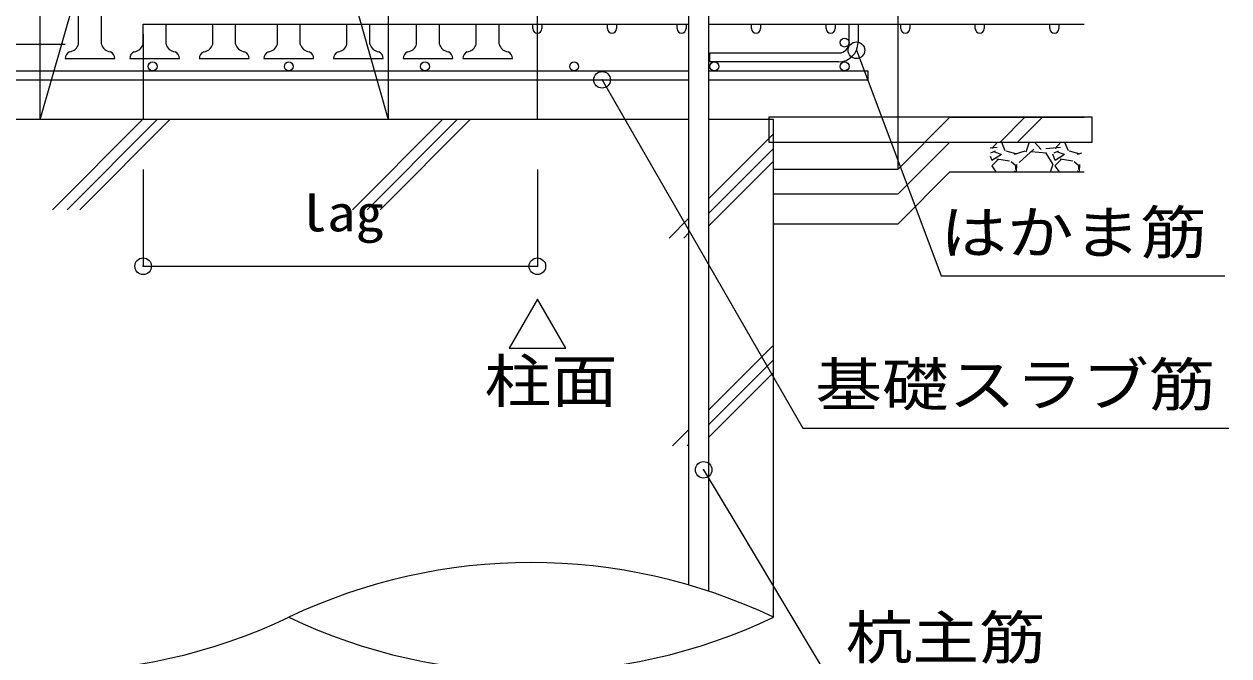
# Model space of a CAD drawing. Units: millimetres, scale not verified. Extents: x -890 to 863, y -296 to 296.
# Drawn here: x 692.5 to 765.2, y -247.1 to -209 of the extents above; entities that cross this region are included whole.
import ezdxf
from ezdxf.enums import TextEntityAlignment as Align

# ---------------------------------------------------------------- set-up
doc = ezdxf.new("R2010")
doc.units = ezdxf.units.MM
doc.header["$LTSCALE"] = 2
doc.header["$PDMODE"] = 32
doc.header["$PDSIZE"] = 1
for name, color, linetype, lineweight in [('0-C__1-9__0-0_', 7, 'Continuous', 18), ('1-1__1-1__0-2_MOJI', 7, 'Continuous', 18), ('1-4__1-4__0-a_LINE1', 7, 'Continuous', 18)]:
    doc.layers.add(name, color=color, linetype=linetype, lineweight=lineweight)
doc.styles.add('ＭＳ ゴシック', font='')
doc.styles.get('ＭＳ ゴシック').set_extended_font_data('MS Gothic')

# ---------------------------------------------------------------- blocks, each defined once
blk = doc.blocks.new('CCURVE_ORG029')
at = {"layer": '0-C__1-9__0-0_'}
blk.add_lwpolyline([(1647.207, -510.019), (1627.707, -510.019), (1627.707, -511.519), (1647.207, -511.519)], close=True, dxfattribs=at)
blk = doc.blocks.new('FILL_AREA_132_')
at = {"layer": '1-4__1-4__0-a_LINE1'}
for p, q in [((1641.653, -511.519), (1643.153, -510.019)), ((1641.653, -511.519), (1643.153, -510.019)), ((1642.714, -511.519), (1644.214, -510.019))]:
    blk.add_line(p, q, dxfattribs=at)
blk.add_blockref('CCURVE_ORG029', (0, 0), dxfattribs=at)
blk = doc.blocks.new('DIMENSION_134_')
at = {"layer": '1-1__1-1__0-2_MOJI'}
blk.add_lwpolyline([(1632.987, -505.982), (1634.396, -509.725), (1638.11, -519.591), (1655.227, -519.591)], dxfattribs=at)
blk.add_point((1632.987, -505.982), dxfattribs=at)
blk = doc.blocks.new('DIMENSION_135_')
at = {"layer": '1-1__1-1__0-2_MOJI'}
blk.add_lwpolyline([(1617.637, -507.769), (1619.638, -511.233), (1629.761, -528.763), (1655.466, -528.763)], dxfattribs=at)
blk.add_point((1617.637, -507.769), dxfattribs=at)
blk = doc.blocks.new('DIMENSION_136_')
at = {"layer": '1-1__1-1__0-2_MOJI'}
blk.add_lwpolyline([(1623.767, -531.282), (1625.822, -534.713), (1631.365, -543.967), (1644.303, -543.967)], dxfattribs=at)
blk.add_point((1623.767, -531.282), dxfattribs=at)

msp = doc.modelspace()

# ---------------------------------------------------------------- linework, layer by layer
at = {"layer": '0-C__1-9__0-0_'}
for p, q in [((695.767, -210.176), (695.767, -129.192)), ((697.147, -210.176), (697.147, -129.192)), ((693.457, -141.086), (714.457, -214.736)), ((693.457, -214.736), (714.457, -141.086)), ((723.457, -214.736), (723.457, -165.236)), ((745.207, -165.236), (745.207, -217.736)), ((732.607, -242.795), (732.607, -169.736)), ((733.807, -243.169), (733.807, -169.736)), ((699.667, -210.176), (699.667, -208.976)), ((699.667, -208.976), (732.607, -208.976)), ((701.047, -210.176), (701.047, -208.976)), ((703.867, -210.176), (703.867, -208.976)), ((705.247, -210.176), (705.247, -208.976)), ((707.767, -210.176), (707.767, -208.976)), ((709.147, -210.176), (709.147, -208.976)), ((711.967, -210.176), (711.967, -208.976)), ((713.347, -210.176), (713.347, -208.976)), ((716.167, -210.176), (716.167, -208.976)), ((717.547, -210.176), (717.547, -208.976)), ((719.767, -210.176), (719.767, -208.976)), ((721.147, -210.176), (721.147, -208.976)), ((723.187, -209.246), (723.187, -208.976)), ((723.727, -208.976), (723.727, -209.246)), ((727.687, -209.246), (727.687, -208.976)), ((728.227, -208.976), (728.227, -209.246)), ((731.887, -209.246), (731.887, -208.976)), ((732.427, -208.976), (732.427, -209.246)), ((733.807, -208.976), (756.457, -208.976)), ((736.387, -209.246), (736.387, -208.976)), ((736.927, -208.976), (736.927, -209.246)), ((740.887, -209.246), (740.887, -208.976)), ((741.427, -208.976), (741.427, -209.246)), ((742.267, -210.086), (742.267, -208.976)), ((742.807, -208.976), (742.807, -210.086)), ((745.387, -209.246), (745.387, -208.976)), ((745.927, -208.976), (745.927, -209.246)), ((749.887, -209.246), (749.887, -208.976)), ((750.427, -208.976), (750.427, -209.246)), ((754.387, -209.246), (754.387, -208.976)), ((754.927, -208.976), (754.927, -209.246)), ((699.667, -209.576), (699.667, -214.736)), ((668.107, -210.176), (694.957, -210.176)), ((694.957, -211.046), (697.957, -211.046)), ((698.857, -211.046), (701.857, -211.046)), ((703.057, -211.046), (706.057, -211.046)), ((706.957, -211.046), (709.957, -211.046)), ((711.157, -211.046), (714.157, -211.046)), ((715.357, -211.046), (718.357, -211.046)), ((718.957, -211.046), (721.957, -211.046)), ((684.307, -211.796), (732.607, -211.796)), ((684.307, -212.336), (732.607, -212.336)), ((733.807, -212.336), (743.407, -212.336)), ((732.607, -214.736), (684.307, -214.736)), ((694.19, -220.169), (699.624, -214.736)), ((695.074, -220.169), (700.508, -214.736)), ((695.853, -220.169), (701.286, -214.736)), ((712.308, -220.169), (717.741, -214.736)), ((713.192, -220.169), (718.625, -214.736)), ((713.97, -220.169), (719.403, -214.736)), ((745.207, -217.736), (748.357, -214.586)), ((748.357, -214.586), (756.457, -214.586)), ((733.807, -219.481), (737.707, -215.581)), ((733.807, -220.365), (737.707, -216.465)), ((748.357, -216.086), (745.207, -219.236)), ((748.357, -216.086), (756.457, -216.086)), ((751.208, -216.424), (750.782, -216.461)), ((751.079, -216.637), (750.812, -216.751)), ((751.229, -216.099), (750.886, -216.48)), ((751.459, -216.086), (751.677, -216.593)), ((751.47, -216.106), (751.479, -216.086)), ((751.734, -216.614), (752.382, -216.805)), ((752.248, -216.812), (752.896, -216.621)), ((753.409, -216.522), (752.532, -217.322)), ((752.947, -216.672), (753.138, -216.138)), ((753.423, -216.088), (753.424, -216.086)), ((753.862, -216.536), (753.449, -216.086)), ((755.018, -216.423), (754.142, -216.5)), ((754.889, -216.637), (754.622, -216.751)), ((755.039, -216.099), (754.696, -216.48)), ((755.269, -216.086), (755.486, -216.593)), ((755.28, -216.106), (755.289, -216.086)), ((755.544, -216.614), (756.192, -216.805)), ((733.807, -221.143), (737.707, -217.243)), ((750.782, -216.927), (750.881, -217.176)), ((751.26, -217.133), (750.879, -217.514)), ((750.886, -217.168), (751.457, -216.825)), ((751.451, -216.828), (750.994, -216.676)), ((751.955, -217.237), (751.193, -217.123)), ((752.353, -217.536), (752.048, -217.269)), ((754.175, -216.75), (753.261, -216.674)), ((754.575, -217.437), (754.156, -216.751)), ((754.432, -217.886), (754.59, -217.393)), ((754.539, -216.795), (754.691, -217.176)), ((755.07, -217.133), (754.689, -217.514)), ((754.696, -217.168), (755.267, -216.825)), ((755.261, -216.828), (754.804, -216.676)), ((755.765, -217.238), (755.003, -217.123)), ((756.163, -217.536), (755.858, -217.269)), ((756.058, -216.812), (756.309, -216.738)), ((745.207, -217.736), (737.707, -217.736)), ((745.207, -221.036), (748.357, -217.886)), ((748.357, -217.886), (756.457, -217.886)), ((750.88, -217.514), (751.128, -217.886)), ((752.25, -217.886), (752.284, -217.826)), ((752.327, -217.742), (752.327, -217.514)), ((752.366, -217.433), (752.345, -217.886)), ((754.69, -217.514), (754.938, -217.886)), ((756.06, -217.886), (756.093, -217.827)), ((756.137, -217.742), (756.137, -217.514)), ((756.176, -217.433), (756.155, -217.886)), ((745.207, -219.236), (737.707, -219.236)), ((731.405, -221.882), (732.607, -220.681)), ((732.29, -221.882), (732.607, -221.565)), ((745.207, -221.036), (737.707, -221.036)), ((733.807, -232.224), (737.707, -228.324)), ((733.807, -233.108), (737.707, -229.208)), ((733.807, -233.886), (737.707, -229.986)), ((731.621, -234.41), (732.607, -233.424)), ((732.505, -234.41), (732.607, -234.308))]:
    msp.add_line(p, q, dxfattribs=at)
at = {"layer": '0-C__1-9__0-0_', "color": 8}
for p, q in [((699.667, -217.736), (699.667, -223.572)), ((723.457, -217.736), (723.457, -223.572)), ((699.667, -223.572), (723.457, -223.572))]:
    msp.add_line(p, q, dxfattribs=at)
at = {"layer": '0-C__1-9__0-0_'}
for points in [[(693.457, -214.736), (693.457, -141.086), (714.457, -141.086), (714.457, -214.736)], [(723.457, -225.551), (721.747, -228.513), (725.167, -228.513)]]:
    msp.add_lwpolyline(points, close=True, dxfattribs=at)
for points in [[(741.637, -211.256), (738.846, -211.256), (733.867, -211.256), (733.867, -210.716), (738.764, -210.716), (741.637, -210.716)], [(733.807, -211.796), (743.407, -211.796), (743.407, -212.336)], [(737.707, -244.736), (737.707, -214.736), (733.807, -214.736)]]:
    msp.add_lwpolyline(points, dxfattribs=at)
for centre in [(741.997, -210.086), (700.237, -211.526), (708.457, -211.526), (716.677, -211.526), (725.677, -211.526), (734.137, -211.526), (741.997, -211.526)]:
    msp.add_circle(centre, 0.27, dxfattribs=at)
for centre, radius, start, end in [((723.457, -209.246), 0.27, 180, 0), ((727.957, -209.246), 0.27, 180, 0), ((732.157, -209.246), 0.27, 180, 0), ((736.657, -209.246), 0.27, 180, 0), ((741.157, -209.246), 0.27, 180, 0), ((745.657, -209.246), 0.27, 180, 0), ((750.157, -209.246), 0.27, 180, 0), ((754.657, -209.246), 0.27, 180, 0), ((741.637, -210.086), 1.17, 270, 360), ((741.637, -210.086), 0.63, 270, 360), ((695.392, -211.046), 0.434, 112.46937, 180), ((695.163, -210.025), 0.623, 275.78878, 345.9412), ((697.752, -210.025), 0.623, 194.0588, 264.21122), ((697.523, -211.046), 0.434, 360, 67.53063), ((699.292, -211.046), 0.434, 112.46937, 180), ((699.063, -210.025), 0.623, 275.78878, 345.9412), ((701.652, -210.025), 0.623, 194.0588, 264.21122), ((701.423, -211.046), 0.434, 360, 67.53063), ((703.492, -211.046), 0.434, 112.46937, 180), ((703.263, -210.025), 0.623, 275.78878, 345.9412), ((705.852, -210.025), 0.623, 194.0588, 264.21122), ((705.623, -211.046), 0.434, 360, 67.53063), ((707.392, -211.046), 0.434, 112.46937, 180), ((707.163, -210.025), 0.623, 275.78878, 345.9412), ((709.752, -210.025), 0.623, 194.0588, 264.21122), ((709.523, -211.046), 0.434, 360, 67.53063), ((711.592, -211.046), 0.434, 112.46937, 180), ((711.363, -210.025), 0.623, 275.78878, 345.9412), ((713.952, -210.025), 0.623, 194.0588, 264.21122), ((713.723, -211.046), 0.434, 360, 67.53063), ((715.792, -211.046), 0.434, 112.46937, 180), ((715.563, -210.025), 0.623, 275.78878, 345.9412), ((718.152, -210.025), 0.623, 194.0588, 264.21122), ((717.923, -211.046), 0.434, 360, 67.53063), ((719.392, -211.046), 0.434, 112.46937, 180), ((719.163, -210.025), 0.623, 275.78878, 345.9412), ((721.752, -210.025), 0.623, 194.0588, 264.21122), ((721.523, -211.046), 0.434, 360, 67.53063), ((723.082, -275.494), 34.058, 64.56933, 115.43067), ((693.832, -213.978), 34.058, 244.56933, 295.43067), ((723.082, -213.978), 34.058, 244.56933, 295.43067)]:
    msp.add_arc(centre, radius, start, end, dxfattribs=at)
at = {"layer": '0-C__1-9__0-0_', "color": 8}
for p in [(699.667, -223.572), (723.457, -223.572)]:
    msp.add_point(p, dxfattribs=at)

# ---------------------------------------------------------------- block references
at = {"layer": '0-C__1-9__0-0_'}
for name in ['DIMENSION_134_', 'DIMENSION_135_', 'FILL_AREA_132_', 'DIMENSION_136_']:
    msp.add_blockref(name, (-890.276, 295.433), dxfattribs=at)

# ---------------------------------------------------------------- texts
at = {"layer": '0-C__1-9__0-0_', "style": 'ＭＳ ゴシック', "width": 1.15}
msp.add_text('lag', height=2.199, rotation=0.01, dxfattribs=at).set_placement((709.043, -222.127), align=Align.BOTTOM_LEFT)
for s, p in [('はかま筋', (747.768, -223.591)), ('柱面', (720.259, -232.544)), ('基礎スラブ筋', (740.234, -232.763)), ('杭主筋', (742.065, -248.012))]:
    msp.add_text(s, height=2.566, dxfattribs=at).set_placement(p, align=Align.BOTTOM_LEFT)

doc.saveas('drawing.dxf')
